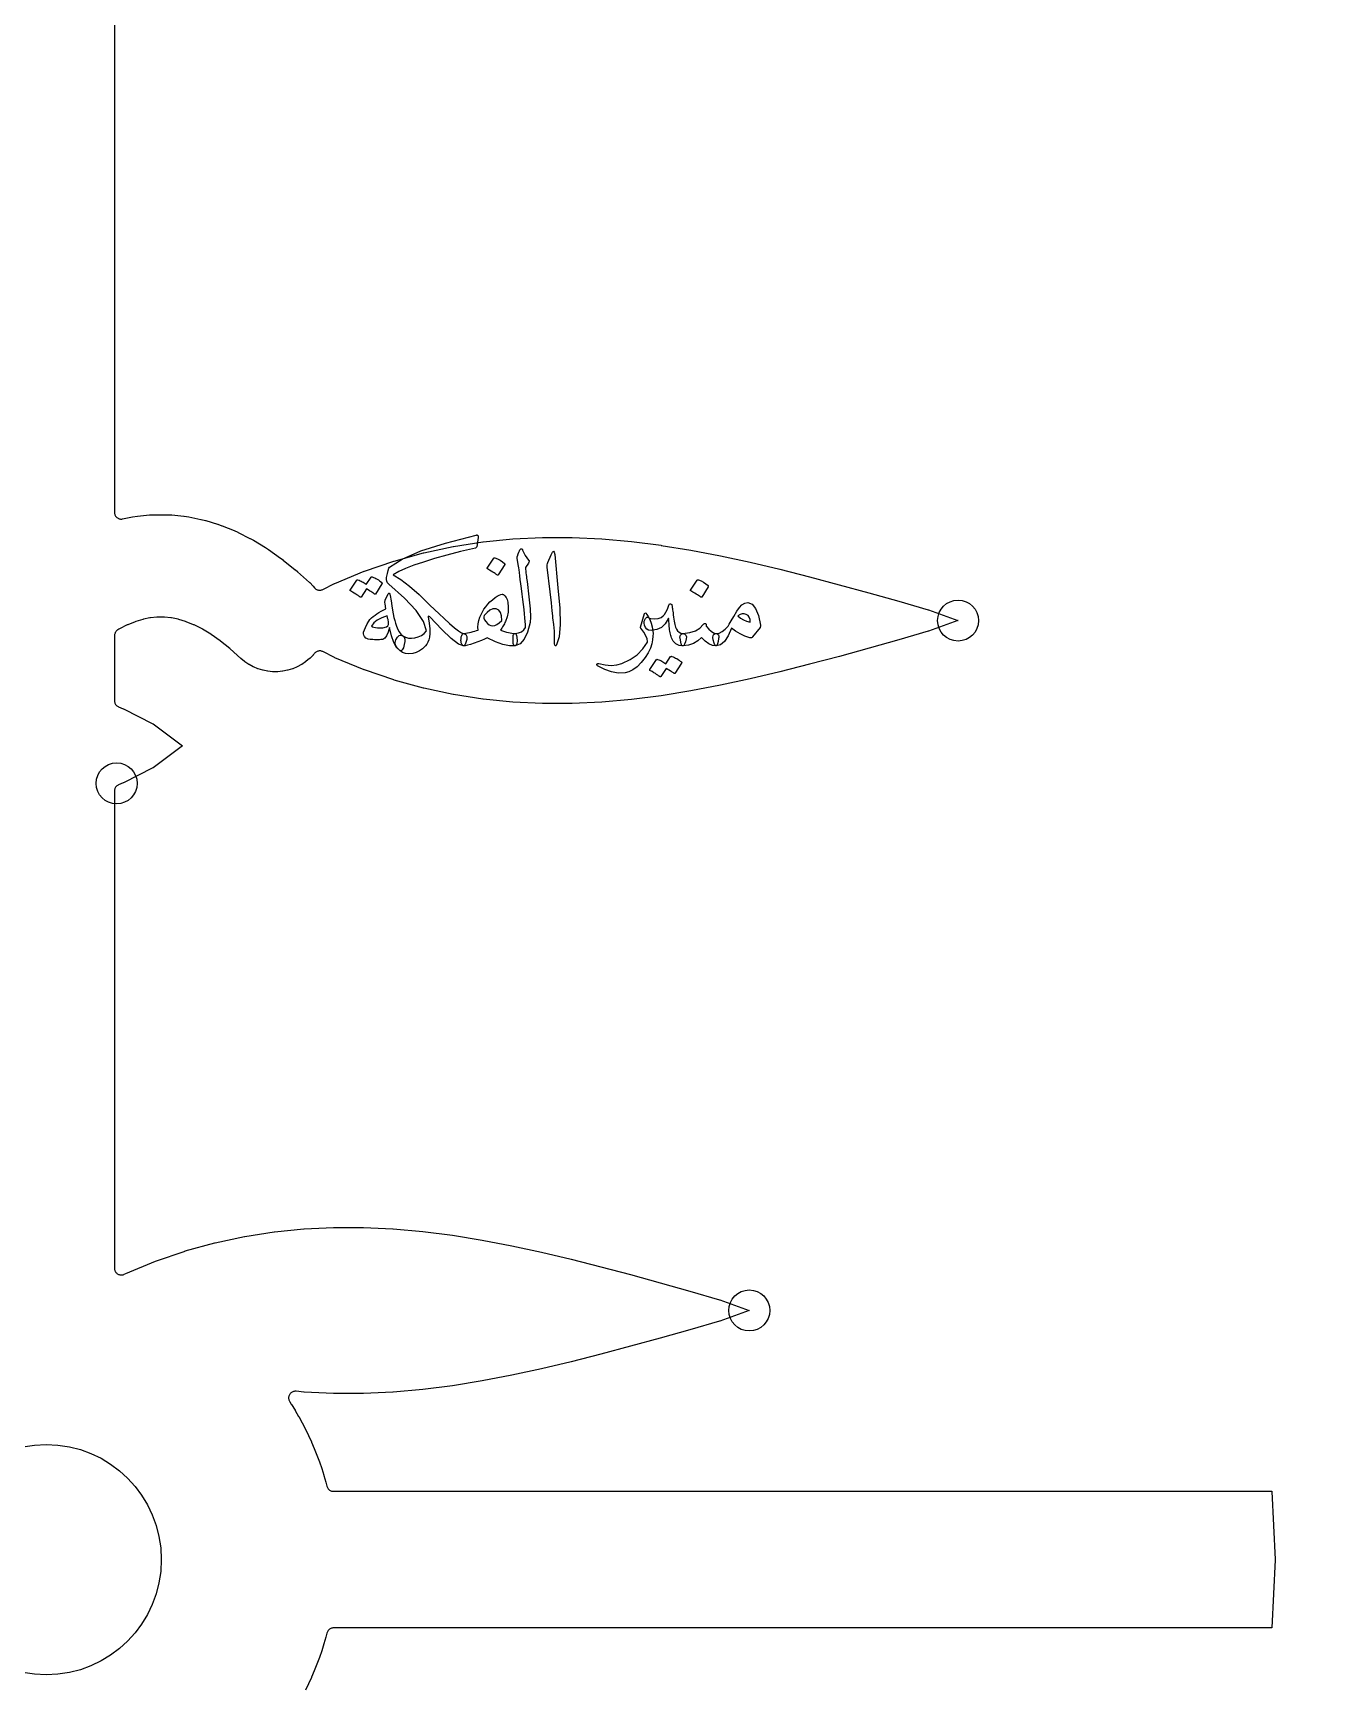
# Model space of a CAD drawing. Header units: millimetres. Extents: x -126 to 126, y -126 to 126.
# Drawn here: x -0.5 to 47.6, y -4.6 to 56.3 of the extents above; entities that cross this region are included whole.
import ezdxf

# ---------------------------------------------------------------- set-up
doc = ezdxf.new("R2010")
doc.units = ezdxf.units.MM
for name, color, linetype in [('CUT_INNER', 6, 'Continuous'), ('ENGRAVE', 7, 'Continuous'), ('TEXT', 5, 'Continuous')]:
    doc.layers.add(name, color=color, linetype=linetype)

msp = doc.modelspace()

# ---------------------------------------------------------------- linework, layer by layer
at = {"layer": 'CUT_INNER'}
msp.add_lwpolyline([(2.52, 59.8832), (2.52, 38.6324), (2.5212, 38.6079), (2.5248, 38.5836), (2.5308, 38.5598), (2.5391, 38.5366), (2.5496, 38.5144), (2.5622, 38.4934), (2.5769, 38.4736), (2.5934, 38.4555), (2.6116, 38.439), (2.6314, 38.4244), (2.6524, 38.4118), (2.6747, 38.4013), (2.6978, 38.3931), (2.7216, 38.3871), (2.7459, 38.3836), (2.7705, 38.3824), (2.795, 38.3837), (2.8193, 38.3873), (3.1841, 38.4607), (3.1902, 38.4618), (3.3676, 38.4885), (3.3737, 38.4892), (3.8125, 38.5334), (3.8188, 38.5338), (4.0016, 38.543), (4.0079, 38.5431), (4.4466, 38.5431), (4.4529, 38.543), (4.6357, 38.5338), (4.642, 38.5334), (5.0808, 38.4892), (5.0869, 38.4885), (5.2643, 38.4618), (5.2704, 38.4607), (5.7094, 38.3724), (5.7152, 38.3711), (5.8827, 38.3291), (5.8884, 38.3275), (6.3279, 38.1949), (6.3332, 38.1932), (6.4873, 38.139), (6.4926, 38.1371), (6.9325, 37.9601), (6.9373, 37.958), (7.0763, 37.8953), (7.081, 37.8931), (7.5215, 37.6716), (7.5257, 37.6693), (7.6489, 37.6013), (7.6531, 37.5989), (8.0941, 37.3328), (8.0978, 37.3305), (8.2057, 37.2601), (8.2093, 37.2576), (8.6508, 36.9468), (8.6541, 36.9445), (8.7477, 36.874), (8.7508, 36.8715), (9.1928, 36.5159), (9.1956, 36.5136), (9.2764, 36.4447), (9.2791, 36.4423), (9.7205, 36.0428), (9.7249, 36.0386), (9.8497, 35.914), (9.8579, 35.905), (9.9035, 35.8495), (9.9197, 35.8316), (9.9376, 35.8153), (9.9569, 35.8009), (9.9776, 35.7884), (9.9993, 35.7779), (10.022, 35.7696), (10.0454, 35.7635), (10.0692, 35.7597), (10.0933, 35.7582), (10.1174, 35.7591), (10.1414, 35.7622), (10.1649, 35.7677), (10.1878, 35.7754), (10.2098, 35.7853), (10.6415, 36.0044), (10.6503, 36.0084), (11.7377, 36.4584), (11.7452, 36.4612), (12.8336, 36.8317), (12.8407, 36.8338), (13.9293, 37.1332), (13.9363, 37.135), (15.025, 37.368), (15.0319, 37.3693), (16.1207, 37.5394), (16.1274, 37.5402), (17.2165, 37.6502), (17.223, 37.6507), (18.3123, 37.7037), (18.3184, 37.7038), (19.4081, 37.703), (19.4139, 37.7029), (20.504, 37.6518), (20.5093, 37.6514), (21.6, 37.5542), (21.6047, 37.5536), (22.6959, 37.4144), (22.7, 37.4138), (23.7918, 37.2373), (23.7954, 37.2366), (24.8878, 37.0276), (24.8907, 37.027), (25.9837, 36.7904), (25.9861, 36.7899), (27.0796, 36.5308), (27.0815, 36.5303), (28.1755, 36.2535), (28.1769, 36.2532), (29.2709, 35.9631), (30.3667, 35.6629), (31.4625, 35.3544), (31.4638, 35.354), (32.5552, 35.0343), (32.5624, 35.0319), (33.6485, 34.6416), (33.6536, 34.6395), (33.6485, 34.6373), (32.5624, 34.247), (32.5552, 34.2447), (31.4638, 33.9249), (31.4625, 33.9245), (30.3684, 33.6165), (29.2729, 33.3163), (28.1769, 33.0258), (28.1755, 33.0254), (27.0815, 32.7486), (27.0796, 32.7482), (25.9861, 32.4891), (25.9837, 32.4885), (24.8907, 32.252), (24.8878, 32.2514), (23.7954, 32.0423), (23.7918, 32.0417), (22.7, 31.8651), (22.6959, 31.8645), (21.6047, 31.7253), (21.6, 31.7248), (20.5093, 31.6275), (20.504, 31.6271), (19.4139, 31.5761), (19.4081, 31.576), (18.3184, 31.5751), (18.3123, 31.5753), (17.223, 31.6282), (17.2165, 31.6287), (16.1274, 31.7387), (16.1207, 31.7396), (15.0319, 31.9097), (15.025, 31.9109), (13.9363, 32.144), (13.9293, 32.1457), (12.8407, 32.4451), (12.8336, 32.4473), (11.7452, 32.8177), (11.7377, 32.8206), (10.6503, 33.2705), (10.6415, 33.2746), (10.2098, 33.4937), (10.1878, 33.5036), (10.1649, 33.5113), (10.1413, 33.5167), (10.1174, 33.5199), (10.0932, 33.5207), (10.0691, 33.5192), (10.0452, 33.5154), (10.0218, 33.5093), (9.9991, 33.5009), (9.9774, 33.4904), (9.9567, 33.4779), (9.9374, 33.4634), (9.9195, 33.4471), (9.9033, 33.4292), (9.8597, 33.376), (9.8514, 33.3669), (9.729, 33.2443), (9.72, 33.2361), (9.5862, 33.1261), (9.5763, 33.1188), (9.4324, 33.0225), (9.4219, 33.0161), (9.2692, 32.9344), (9.2581, 32.9291), (9.0981, 32.8628), (9.0866, 32.8586), (8.9209, 32.8082), (8.909, 32.8052), (8.7391, 32.7713), (8.727, 32.7695), (8.5546, 32.7524), (8.5424, 32.7518), (8.3692, 32.7517), (8.357, 32.7523), (8.1846, 32.7691), (8.1724, 32.7709), (8.0026, 32.8046), (7.9907, 32.8076), (7.8249, 32.8577), (7.8133, 32.8619), (7.6533, 32.928), (7.6422, 32.9333), (7.4894, 33.0148), (7.4789, 33.0211), (7.3348, 33.1172), (7.3249, 33.1245), (7.1886, 33.2362), (7.1839, 33.2402), (6.7874, 33.5992), (6.7763, 33.6086), (6.4333, 33.8846), (6.4205, 33.8942), (6.0933, 34.1245), (6.0786, 34.1342), (5.7688, 34.3211), (5.7519, 34.3304), (5.4604, 34.477), (5.4414, 34.4856), (5.1682, 34.5955), (5.1471, 34.6029), (4.8907, 34.6802), (4.8678, 34.686), (4.6252, 34.7348), (4.6009, 34.7384), (4.3674, 34.7619), (4.3424, 34.7631), (4.1121, 34.7631), (4.0871, 34.7619), (3.8536, 34.7384), (3.8293, 34.7348), (3.5867, 34.686), (3.5638, 34.6802), (3.3074, 34.6029), (3.2863, 34.5955), (3.0131, 34.4856), (2.9941, 34.477), (2.7026, 34.3304), (2.6857, 34.3211), (2.6408, 34.294), (2.6196, 34.2796), (2.5999, 34.2631), (2.582, 34.2447), (2.5661, 34.2246), (2.5523, 34.2029), (2.5408, 34.1799), (2.5318, 34.1558), (2.5253, 34.131), (2.5213, 34.1056), (2.52, 34.08), (2.52, 31.6855), (2.5212, 31.661), (2.5248, 31.6367), (2.5308, 31.6129), (2.539, 31.5898), (2.5495, 31.5676), (2.5622, 31.5466), (2.5768, 31.5269), (2.5933, 31.5087), (2.6115, 31.4922), (2.6312, 31.4776), (2.6522, 31.465), (2.6744, 31.4545), (2.8392, 31.3863), (2.848, 31.3823), (3.9347, 30.8307), (3.9393, 30.8281), (3.9436, 30.8252), (5.0301, 30.021), (5.0345, 30.0174), (5.0301, 30.0137), (3.9436, 29.2095), (3.9393, 29.2066), (3.9347, 29.204), (2.848, 28.6525), (2.8392, 28.6484), (2.6744, 28.5802), (2.6522, 28.5697), (2.6312, 28.5571), (2.6115, 28.5425), (2.5933, 28.526), (2.5768, 28.5078), (2.5622, 28.4881), (2.5495, 28.4671), (2.539, 28.4449), (2.5308, 28.4218), (2.5248, 28.398), (2.5212, 28.3737), (2.52, 28.3492), (2.52, 10.7518), (2.5212, 10.7276), (2.5247, 10.7036), (2.5305, 10.68), (2.5386, 10.6571), (2.5489, 10.6351), (2.5613, 10.6142), (2.5756, 10.5946), (2.5918, 10.5765), (2.6097, 10.56), (2.629, 10.5454), (2.6497, 10.5327), (2.6715, 10.522), (2.6943, 10.5136), (2.7178, 10.5074), (2.7417, 10.5034), (2.766, 10.5019), (2.7902, 10.5027), (2.8143, 10.5058), (2.838, 10.5113), (2.861, 10.519), (2.8832, 10.5289), (2.9365, 10.556), (2.9453, 10.56), (4.0328, 11.01), (4.0403, 11.0128), (5.1286, 11.3833), (5.1357, 11.3855), (6.2243, 11.6849), (6.2313, 11.6866), (7.32, 11.9196), (7.3269, 11.9209), (8.4158, 12.091), (8.4225, 12.0918), (9.5115, 12.2019), (9.518, 12.2024), (10.6073, 12.2553), (10.6135, 12.2555), (11.7032, 12.2546), (11.7089, 12.2545), (12.7991, 12.2034), (12.8043, 12.2031), (13.895, 12.1058), (13.8997, 12.1053), (14.9909, 11.966), (14.9951, 11.9654), (16.0869, 11.7889), (16.0904, 11.7883), (17.1828, 11.5792), (17.1858, 11.5786), (18.2788, 11.3421), (18.2812, 11.3415), (19.3747, 11.0824), (19.3765, 11.082), (20.4706, 10.8051), (20.472, 10.8048), (21.5659, 10.5148), (22.6617, 10.2145), (23.7576, 9.906), (23.7589, 9.9057), (24.8503, 9.5859), (24.8574, 9.5836), (25.9435, 9.1933), (25.9487, 9.1911), (25.9435, 9.1889), (24.8574, 8.7986), (24.8503, 8.7963), (23.7589, 8.4765), (23.7576, 8.4762), (22.6634, 8.1681), (21.5679, 7.868), (20.472, 7.5774), (20.4706, 7.5771), (19.3765, 7.3002), (19.3747, 7.2998), (18.2812, 7.0407), (18.2788, 7.0401), (17.1858, 6.8036), (17.1828, 6.803), (16.0904, 6.5939), (16.0869, 6.5933), (14.9951, 6.4168), (14.9909, 6.4162), (13.8997, 6.2769), (13.895, 6.2764), (12.8043, 6.1791), (12.7991, 6.1788), (11.7089, 6.1277), (11.7032, 6.1276), (10.6135, 6.1267), (10.6073, 6.1269), (9.518, 6.1798), (9.5115, 6.1803), (9.2214, 6.2096), (9.197, 6.2109), (9.1726, 6.2098), (9.1485, 6.2063), (9.1247, 6.2004), (9.1017, 6.1923), (9.0796, 6.182), (9.0585, 6.1695), (9.0388, 6.1551), (9.0206, 6.1388), (9.0041, 6.1208), (8.9894, 6.1013), (8.9767, 6.0804), (8.9661, 6.0584), (8.9577, 6.0355), (8.9515, 6.0118), (8.9477, 5.9877), (8.9463, 5.9633), (8.9473, 5.9389), (8.9506, 5.9147), (8.9563, 5.891), (8.9643, 5.8679), (8.9744, 5.8457), (8.9867, 5.8246), (9.0475, 5.7311), (9.0492, 5.7285), (9.1855, 5.5073), (9.187, 5.5047), (9.3179, 5.2803), (9.3194, 5.2776), (9.4446, 5.05), (9.4461, 5.0473), (9.5657, 4.8167), (9.5671, 4.814), (9.6811, 4.5805), (9.6824, 4.5777), (9.7905, 4.3415), (9.7918, 4.3387), (9.8941, 4.0999), (9.8953, 4.0971), (9.9918, 3.8559), (9.9929, 3.853), (10.0834, 3.6095), (10.0844, 3.6066), (10.1689, 3.361), (10.1699, 3.3581), (10.2484, 3.1104), (10.2493, 3.1075), (10.3216, 2.858), (10.3224, 2.855), (10.3616, 2.7063), (10.3693, 2.6822), (10.3793, 2.6591), (10.3917, 2.637), (10.4061, 2.6164), (10.4226, 2.5973), (10.441, 2.5799), (10.461, 2.5645), (10.4824, 2.5512), (10.5051, 2.5401), (10.5288, 2.5314), (10.5532, 2.5251), (10.5782, 2.5213), (10.6034, 2.52), (45.2329, 2.52), (45.239, 2.5197), (45.2396, 2.5137), (45.3627, 0.0061), (45.3627, -0.0061), (45.2396, -2.5137), (45.239, -2.5197), (45.2329, -2.52), (10.6034, -2.52), (10.5782, -2.5213), (10.5532, -2.5251), (10.5288, -2.5314), (10.5051, -2.5401), (10.4824, -2.5512), (10.461, -2.5645), (10.441, -2.5799), (10.4226, -2.5973), (10.4061, -2.6164), (10.3917, -2.637), (10.3793, -2.6591), (10.3693, -2.6822), (10.3616, -2.7063), (10.3224, -2.855), (10.3216, -2.858), (10.2493, -3.1075), (10.2484, -3.1104), (10.1699, -3.3581), (10.1689, -3.361), (10.0844, -3.6066), (10.0834, -3.6095), (9.9929, -3.853), (9.9918, -3.8559), (9.8953, -4.0971), (9.8941, -4.0999), (9.7918, -4.3387), (9.7905, -4.3415), (9.6824, -4.5777), (9.6811, -4.5805), (9.5671, -4.814)], dxfattribs=at)
msp.add_circle((0, 0), 4.25, dxfattribs=at)
at = {"layer": 'ENGRAVE'}
for centre, radius in [((0, 36.0053), 83.1151), ((33.6545, 34.6395), 0.756), ((2.5997, 28.6324), 0.756), ((25.9495, 9.1911), 0.756)]:
    msp.add_circle(centre, radius, dxfattribs=at)
at = {"layer": 'TEXT'}
for points in [[(15.8836, 37.7969), (15.8977, 37.7959), (15.91, 37.7931), (15.9203, 37.7884), (15.9288, 37.7818), (15.9391, 37.7696), (15.9451, 37.7529), (15.9467, 37.7319), (15.9439, 37.7065), (15.8886, 37.3601), (15.8839, 37.3441), (15.8748, 37.3313), (15.8613, 37.3215), (15.8435, 37.315), (15.2886, 37.181), (14.7837, 37.0502), (14.3286, 36.9225), (13.9234, 36.7979), (13.5684, 36.6765), (13.264, 36.5582), (13.01, 36.4431), (12.8066, 36.3311), (13.0889, 36.1576), (13.4089, 35.9132), (13.7666, 35.5979), (14.1619, 35.2117), (14.3256, 35.0508), (14.5007, 34.8842), (14.6871, 34.7119), (14.8847, 34.5341), (15.0698, 34.375), (15.2185, 34.2592), (15.3308, 34.1868), (15.4067, 34.1576), (15.4846, 34.1237), (15.5222, 34.0522), (15.5197, 33.943), (15.477, 33.7962), (15.4595, 33.7566), (15.4419, 33.7284), (15.4243, 33.7115), (15.4067, 33.7058), (15.2213, 33.773), (14.9512, 33.9744), (14.5964, 34.3101), (14.1568, 34.78), (14.1308, 34.7948), (14.1129, 34.7988), (14.1032, 34.7923), (14.1016, 34.775), (14.1349, 34.5397), (14.1543, 34.3358), (14.16, 34.1632), (14.1518, 34.0221), (14.1252, 33.9308), (14.0903, 33.8476), (14.0474, 33.7726), (13.9962, 33.7058), (13.8917, 33.602), (13.7791, 33.5213), (13.6583, 33.4639), (13.5294, 33.4297), (13.3848, 33.4153), (13.2571, 33.4272), (13.1463, 33.4655), (13.0525, 33.5301), (12.955, 33.634), (12.8982, 33.7347), (12.8822, 33.8322), (12.9069, 33.9267), (12.9659, 34.0264), (13.0274, 34.0848), (13.0914, 34.1017), (13.1579, 34.0773), (13.2577, 34.0255), (13.3663, 33.9957), (13.4836, 33.9879), (13.6097, 34.002), (13.7343, 34.0371), (13.8469, 34.0923), (13.9476, 34.1676), (14.0364, 34.263), (13.9266, 34.6097), (13.6574, 35.0122), (13.2288, 35.4705), (12.6409, 35.9847), (12.5967, 36.0321), (12.5694, 36.0889), (12.559, 36.1551), (12.5656, 36.2307), (12.5932, 36.3788), (12.6208, 36.4917), (12.6484, 36.5695), (12.676, 36.6122), (13.1372, 36.9099), (13.823, 37.2058), (14.7335, 37.4997), (15.8686, 37.7918), (15.8709, 37.792), (15.873, 37.7925), (15.8747, 37.7932), (15.8761, 37.7943), (15.8775, 37.7954), (15.8792, 37.7962), (15.8813, 37.7967), (15.8836, 37.7969)], [(17.3895, 37.0188), (17.4234, 37.1007), (17.4498, 37.1656), (17.4686, 37.2136), (17.4799, 37.2447), (17.4887, 37.2645), (17.5, 37.2786), (17.5138, 37.287), (17.5301, 37.2899), (17.5486, 37.2867), (17.564, 37.2773), (17.5762, 37.2616), (17.5853, 37.2397), (17.627, 37.1321), (17.6769, 37.0351), (17.7349, 36.9488), (17.8011, 36.8732), (17.8196, 36.8491), (17.825, 36.8218), (17.8171, 36.7913), (17.7961, 36.7578), (17.6857, 36.6022), (17.6932, 36.5325), (17.7007, 36.4641), (17.7083, 36.397), (17.7158, 36.3311), (17.7233, 36.2665), (17.7309, 36.2031), (17.7384, 36.141), (17.7459, 36.0801), (17.8153, 35.5167), (17.8576, 35.0762), (17.873, 34.7587), (17.8614, 34.5642), (17.7666, 34.2112), (17.643, 33.9505), (17.4905, 33.782), (17.3092, 33.7058), (17.3042, 33.7058), (17.2992, 33.7058), (17.2941, 33.7058), (17.2891, 33.7058), (17.2593, 33.734), (17.2402, 33.7987), (17.2317, 33.8997), (17.2339, 34.0371), (17.2386, 34.0879), (17.2527, 34.125), (17.2763, 34.1482), (17.3092, 34.1576), (17.4366, 34.183), (17.5426, 34.2291), (17.6273, 34.2959), (17.6907, 34.3835), (17.6865, 34.4886), (17.6788, 34.6081), (17.6676, 34.7421), (17.6531, 34.8905), (17.6353, 35.0527), (17.6148, 35.228), (17.5914, 35.4166), (17.5652, 35.6183), (17.5411, 35.8166), (17.5188, 35.9948), (17.4984, 36.1529), (17.4799, 36.2909), (17.4639, 36.4089), (17.451, 36.5068), (17.4413, 36.5846), (17.4347, 36.6423), (17.3845, 36.9284), (17.3829, 36.9567), (17.3832, 36.9812), (17.3854, 37.0019), (17.3895, 37.0188)], [(18.6344, 37.069), (18.6824, 37.1619), (18.721, 37.1945), (18.7502, 37.1669), (18.7699, 37.079), (18.8854, 35.8492), (18.9541, 35.0944), (18.9695, 34.4914), (18.9315, 34.0402), (18.8402, 33.741), (18.8236, 33.7165), (18.8088, 33.7033), (18.796, 33.7014), (18.785, 33.7108), (18.7762, 33.7256), (18.7699, 33.7447), (18.7662, 33.7682), (18.7649, 33.7962), (18.7649, 34.0136), (18.7549, 34.2442), (18.7348, 34.4879), (18.7047, 34.7449), (18.6981, 34.812), (18.6783, 34.9934), (18.6454, 35.2889), (18.5993, 35.6986), (18.4888, 36.6072), (18.4863, 36.6555), (18.4888, 36.7001), (18.4964, 36.7408), (18.5089, 36.7779)], [(16.5211, 36.9435), (16.5274, 36.9498), (16.5362, 36.9535), (16.5475, 36.9548), (16.5613, 36.9535), (16.6588, 36.914), (16.7508, 36.8657), (16.837, 36.8086), (16.9177, 36.7427), (16.9255, 36.7327), (16.929, 36.7226), (16.928, 36.7126), (16.9227, 36.7026), (16.6868, 36.3211), (16.678, 36.312), (16.6667, 36.3098), (16.6529, 36.3145), (16.6366, 36.3261), (16.6225, 36.3361), (16.6002, 36.3512), (16.5697, 36.3713), (16.5312, 36.3964), (16.4838, 36.4265), (16.427, 36.4616), (16.3608, 36.5018), (16.2852, 36.547), (16.2752, 36.5545), (16.2701, 36.562), (16.2701, 36.5695), (16.2752, 36.5771)], [(11.9883, 36.2408), (11.9946, 36.247), (12.0034, 36.2508), (12.0147, 36.252), (12.0285, 36.2508), (12.0779, 36.2323), (12.1258, 36.2119), (12.172, 36.1896), (12.2167, 36.1655), (12.2602, 36.1391), (12.3027, 36.1102), (12.3443, 36.0789), (12.3849, 36.045), (12.3927, 36.0346), (12.3962, 36.0236), (12.3953, 36.012), (12.3899, 35.9998), (12.149, 35.6183), (12.1424, 35.6133), (12.1327, 35.6133), (12.1198, 35.6183), (12.1038, 35.6283), (12.0928, 35.6376), (12.0749, 35.6503), (12.0502, 35.6665), (12.0185, 35.6861), (11.9796, 35.7094), (11.9331, 35.7369), (11.8792, 35.7684), (11.8177, 35.804), (11.6269, 35.5079), (11.6181, 35.4988), (11.6069, 35.4966), (11.593, 35.5013), (11.5767, 35.5129), (11.5626, 35.5229), (11.5403, 35.538), (11.5099, 35.5581), (11.4713, 35.5832), (11.4239, 35.6133), (11.3672, 35.6484), (11.301, 35.6886), (11.2254, 35.7338), (11.2175, 35.7413), (11.2141, 35.7488), (11.215, 35.7564), (11.2203, 35.7639), (11.4663, 36.1303), (11.4726, 36.1366), (11.4814, 36.1404), (11.4927, 36.1416), (11.5065, 36.1404), (11.5485, 36.1267), (11.5893, 36.1109), (11.6288, 36.0928), (11.6671, 36.0726), (11.7041, 36.0505), (11.7399, 36.0268), (11.7744, 36.0015), (11.8076, 35.9747)], [(24.0306, 36.1303), (24.0368, 36.1366), (24.0456, 36.1404), (24.0569, 36.1416), (24.0707, 36.1404), (24.1683, 36.1008), (24.2602, 36.0525), (24.3465, 35.9954), (24.4271, 35.9295), (24.435, 35.9195), (24.4384, 35.9095), (24.4375, 35.8994), (24.4321, 35.8894), (24.1962, 35.5079), (24.1874, 35.4988), (24.1761, 35.4966), (24.1623, 35.5013), (24.146, 35.5129), (24.1319, 35.5229), (24.1096, 35.538), (24.0792, 35.5581), (24.0406, 35.5832), (23.9932, 35.6133), (23.9364, 35.6484), (23.8702, 35.6886), (23.7946, 35.7338), (23.7846, 35.7413), (23.7796, 35.7488), (23.7796, 35.7564), (23.7846, 35.7639)], [(13.163, 34.0722), (13.2078, 34.0224), (13.232, 33.953), (13.2354, 33.8642), (13.2182, 33.756), (13.1818, 33.6346), (13.1429, 33.5565), (13.1015, 33.5217), (13.0575, 33.5301), (12.9336, 33.6497), (12.8279, 33.8326), (12.7404, 34.0788), (12.671, 34.3885), (12.6161, 34.2065), (12.5568, 34.0722), (12.4931, 33.9857), (12.4251, 33.9468), (12.3885, 33.9402), (12.3491, 33.9355), (12.3069, 33.9326), (12.2619, 33.9317), (12.2144, 33.932), (12.1647, 33.933), (12.1127, 33.9345), (12.0586, 33.9367), (11.9633, 33.9458), (11.888, 33.9581), (11.8327, 33.9734), (11.7976, 33.9919), (11.7493, 34.0468), (11.7198, 34.1011), (11.7091, 34.1548), (11.7173, 34.2078), (11.7882, 34.3841), (11.8503, 34.5215), (11.9036, 34.62), (11.9482, 34.6796), (12.0076, 34.7361), (12.0705, 34.7901), (12.1369, 34.8415), (12.2067, 34.8905), (12.2806, 34.9372), (12.3592, 34.9821), (12.4425, 35.025), (12.5305, 35.0661), (12.5054, 35.2619), (12.5004, 35.3024), (12.5004, 35.3385), (12.5054, 35.3702), (12.5154, 35.3974), (12.6208, 35.6233), (12.6428, 35.6513), (12.6635, 35.6497), (12.6829, 35.6186), (12.7011, 35.5581), (12.7306, 35.3653), (12.7589, 35.1885), (12.7858, 35.0277), (12.8116, 34.8829), (12.8367, 34.7545), (12.8618, 34.6426), (12.8869, 34.5474), (12.912, 34.4688), (12.9653, 34.3386), (13.0249, 34.2291), (13.0908, 34.1403), (13.163, 34.0722)], [(16.8323, 35.6083), (16.8396, 35.6081), (16.8461, 35.6076), (16.8521, 35.6069), (16.8574, 35.6058), (16.8625, 35.6043), (16.8675, 35.6026), (16.8725, 35.6006), (16.8775, 35.5982), (16.9324, 35.5527), (16.9767, 35.4916), (17.0102, 35.4147), (17.0331, 35.3221), (17.0523, 35.1342), (17.0444, 34.9519), (17.0096, 34.7753), (16.9478, 34.6043), (16.9296, 34.5642), (16.9101, 34.524), (16.8894, 34.4839), (16.8675, 34.4437), (16.8443, 34.4035), (16.8198, 34.3634), (16.7941, 34.3232), (16.7671, 34.2831), (16.8436, 34.2569), (16.9177, 34.2335), (16.9892, 34.213), (17.0582, 34.1952), (17.1247, 34.1806), (17.1887, 34.1695), (17.2502, 34.1618), (17.3092, 34.1576), (17.3318, 34.1497), (17.3494, 34.1262), (17.3619, 34.087), (17.3694, 34.0321), (17.377, 33.8931), (17.3694, 33.7924), (17.3469, 33.73), (17.3092, 33.7058), (17.094, 33.7071), (16.8499, 33.756), (16.577, 33.8526), (16.2752, 33.997), (16.1738, 33.9493), (16.0606, 33.9016), (15.9354, 33.8539), (15.7983, 33.8062), (15.6612, 33.7623), (15.5511, 33.7309), (15.4679, 33.7121), (15.4118, 33.7058), (15.3835, 33.7127), (15.3591, 33.7334), (15.3384, 33.7679), (15.3214, 33.8162), (15.315, 33.8439), (15.3107, 33.8715), (15.3087, 33.8991), (15.3089, 33.9267), (15.3106, 33.9543), (15.3133, 33.9819), (15.3169, 34.0095), (15.3214, 34.0371), (15.3365, 34.0879), (15.3566, 34.125), (15.3817, 34.1482), (15.4118, 34.1576), (15.4836, 34.1706), (15.5536, 34.1846), (15.6217, 34.1995), (15.6879, 34.2153), (15.7528, 34.2321), (15.8171, 34.2498), (15.8808, 34.2685), (15.9439, 34.2881), (15.9344, 34.4007), (15.9413, 34.5177), (15.9646, 34.6392), (16.0041, 34.765), (16.0479, 34.8663), (16.0988, 34.9645), (16.157, 35.0596), (16.2224, 35.1515), (16.2957, 35.2403), (16.3774, 35.3259), (16.4676, 35.4084), (16.5663, 35.4878), (16.6432, 35.5405), (16.7131, 35.5782), (16.7762, 35.6007), (16.8323, 35.6083)], [(12.5857, 34.8101), (12.3821, 34.738), (12.218, 34.652), (12.0934, 34.5523), (12.0084, 34.4387), (12.0464, 34.4136), (12.095, 34.3935), (12.1543, 34.3784), (12.2243, 34.3684), (12.2646, 34.3667), (12.3052, 34.3665), (12.3462, 34.3679), (12.3874, 34.3709), (12.429, 34.3761), (12.4709, 34.3841), (12.5131, 34.3949), (12.5556, 34.4086), (12.6045, 34.4406), (12.6309, 34.4964), (12.6346, 34.5761), (12.6158, 34.6796), (12.6026, 34.7273), (12.5932, 34.765), (12.5876, 34.7926), (12.5857, 34.8101)], [(16.6065, 35.0762), (16.4888, 35.0696), (16.3768, 35.0247), (16.2704, 34.9416), (16.1697, 34.8202), (16.1525, 34.78), (16.1559, 34.7298), (16.1801, 34.6696), (16.225, 34.5993), (16.2843, 34.5334), (16.3467, 34.4864), (16.4123, 34.4581), (16.481, 34.4487), (16.5563, 34.461), (16.6366, 34.4977), (16.7219, 34.5588), (16.8123, 34.6445), (16.805, 34.8127), (16.7683, 34.9407), (16.7021, 35.0285), (16.6065, 35.0762)], [(20.3662, 32.9629), (20.3505, 32.9733), (20.3386, 32.9842), (20.3304, 32.9958), (20.326, 33.0081), (20.3251, 33.0181), (20.3273, 33.0282), (20.3326, 33.0382), (20.3411, 33.0482), (20.3499, 33.0542), (20.3612, 33.057), (20.375, 33.0567), (20.3913, 33.0533), (20.6256, 33.0009), (20.8468, 32.9842), (21.0548, 33.0034), (21.2497, 33.0583), (21.5511, 33.2029), (21.8081, 33.3808), (22.0205, 33.5919), (22.1883, 33.8363), (22.1907, 33.841), (22.1927, 33.8451), (22.1945, 33.8486), (22.1959, 33.8514), (22.197, 33.8539), (22.1977, 33.8564), (22.1982, 33.8589), (22.1984, 33.8614), (22.1824, 33.9624), (22.1344, 34.0798), (22.0544, 34.2134), (21.9424, 34.3634), (21.9383, 34.3728), (21.9361, 34.381), (21.9358, 34.3879), (21.9373, 34.3935), (22.0829, 34.9055), (22.0989, 34.9247), (22.1268, 34.9118), (22.1667, 34.8669), (22.2185, 34.7901), (22.2821, 34.6737), (22.3326, 34.5454), (22.37, 34.4051), (22.3941, 34.253), (22.3988, 34.167), (22.3929, 34.0597), (22.3763, 33.9311), (22.349, 33.7811), (22.3003, 33.6199), (22.2197, 33.4523), (22.1071, 33.2785), (21.9624, 33.0984), (21.8065, 32.9384), (21.655, 32.8198), (21.5079, 32.7427), (21.3651, 32.7069), (21.1126, 32.7022), (20.8619, 32.7433), (20.6131, 32.8302), (20.3662, 32.9629)], [(23.0467, 35.2569), (23.069, 35.2481), (23.0856, 35.2318), (23.0966, 35.208), (23.1019, 35.1766), (23.1049, 35.1548), (23.1088, 35.1245), (23.1137, 35.0858), (23.1195, 35.0385), (23.1262, 34.9832), (23.1339, 34.9199), (23.1425, 34.8489), (23.1521, 34.77), (23.1722, 34.6194), (23.1973, 34.4939), (23.2274, 34.3935), (23.2625, 34.3182), (23.3055, 34.2592), (23.3592, 34.2128), (23.4235, 34.1789), (23.4985, 34.1576), (23.5684, 34.1344), (23.6127, 34.0948), (23.6312, 34.039), (23.624, 33.9668), (23.5938, 33.8526), (23.5637, 33.7711), (23.5336, 33.7221), (23.5035, 33.7058), (23.3563, 33.7246), (23.2362, 33.7811), (23.143, 33.8752), (23.0768, 34.007), (23.0644, 34.0486), (23.0523, 34.093), (23.0406, 34.1402), (23.0291, 34.1902), (23.0186, 34.2434), (23.0097, 34.3), (23.0023, 34.3601), (22.9965, 34.4236), (22.9916, 34.4854), (22.9871, 34.5403), (22.9829, 34.5883), (22.9789, 34.6294), (22.9756, 34.663), (22.9733, 34.6884), (22.9719, 34.7057), (22.9714, 34.7148), (22.9711, 34.719), (22.9701, 34.7217), (22.9686, 34.7228), (22.9664, 34.7223), (22.9636, 34.7199), (22.9601, 34.7154), (22.956, 34.7087), (22.9513, 34.6997), (22.85, 34.5187), (22.7116, 34.3872), (22.5363, 34.3054), (22.3239, 34.273), (22.2335, 34.2834), (22.1632, 34.3195), (22.113, 34.3813), (22.0829, 34.4688), (22.0735, 34.5482), (22.0754, 34.6156), (22.0886, 34.6712), (22.113, 34.7148), (22.1432, 34.7452), (22.1733, 34.7612), (22.2034, 34.7628), (22.2335, 34.7499), (22.2595, 34.7323), (22.2825, 34.7198), (22.3022, 34.7123), (22.3188, 34.7097), (22.4641, 34.7047), (22.5887, 34.7198), (22.6925, 34.7549), (22.7756, 34.8101), (22.8243, 34.8635), (22.8748, 34.9482), (22.9272, 35.0643), (22.9814, 35.2117), (22.9912, 35.2352), (23.0053, 35.2506), (23.0238, 35.2578), (23.0467, 35.2569)], [(25.8929, 35.3021), (26.05, 35.2462), (26.1802, 35.0887), (26.2834, 34.8296), (26.3597, 34.4688), (26.3625, 34.4428), (26.3609, 34.4199), (26.355, 34.4001), (26.3446, 34.3835), (26.0685, 34.0371), (26.0494, 34.0161), (26.0271, 34.0032), (26.0017, 33.9985), (25.9732, 34.002), (25.7856, 34.066), (25.6092, 34.1475), (25.4442, 34.2467), (25.2905, 34.3634), (25.1666, 34.0757), (25.0307, 33.8702), (24.883, 33.7469), (24.7233, 33.7058), (24.7054, 33.7124), (24.6869, 33.7322), (24.6677, 33.7651), (24.648, 33.8112), (24.6175, 33.9254), (24.6066, 34.017), (24.615, 34.0861), (24.643, 34.1325), (24.6593, 34.1435), (24.6781, 34.1513), (24.6994, 34.156), (24.7233, 34.1576), (24.8375, 34.177), (24.9492, 34.2304), (25.0583, 34.3176), (25.165, 34.4387), (25.2117, 34.509), (25.2817, 34.6244), (25.3749, 34.785), (25.4913, 34.9909), (25.5823, 35.127), (25.6795, 35.2243), (25.783, 35.2826), (25.8929, 35.3021)], [(25.5314, 34.8101), (25.6256, 34.7317), (25.7322, 34.6671), (25.8514, 34.6163), (25.9832, 34.5792), (25.976, 34.6781), (25.9493, 34.7587), (25.9032, 34.8211), (25.8376, 34.8654), (25.762, 34.8883), (25.6858, 34.8867), (25.6089, 34.8607), (25.5314, 34.8101)], [(24.7233, 34.1576), (24.7631, 34.1447), (24.7923, 34.1312), (24.8108, 34.1171), (24.8186, 34.1024), (24.8224, 34.0798), (24.8237, 34.0522), (24.8224, 34.0195), (24.8186, 33.9819), (24.7995, 33.8611), (24.7772, 33.7748), (24.7518, 33.7231), (24.7233, 33.7058), (24.5877, 33.725), (24.4522, 33.7824), (24.3167, 33.8781), (24.1811, 34.012), (24.0519, 33.8893), (23.895, 33.7974), (23.7106, 33.7362), (23.4985, 33.7058), (23.4756, 33.7105), (23.4571, 33.7246), (23.4429, 33.7482), (23.4332, 33.7811), (23.3931, 33.9919), (23.3887, 34.0155), (23.3905, 34.0409), (23.3987, 34.0682), (23.4131, 34.0973), (23.4298, 34.1199), (23.4495, 34.1375), (23.4724, 34.1501), (23.4985, 34.1576), (23.752, 34.1952), (23.9603, 34.263), (24.1234, 34.3609), (24.2414, 34.4889), (24.2552, 34.5065), (24.2715, 34.519), (24.2903, 34.5265), (24.3117, 34.529), (24.3314, 34.5262), (24.3455, 34.5177), (24.354, 34.5036), (24.3568, 34.4839), (24.3575, 34.465), (24.3593, 34.4487), (24.3625, 34.4349), (24.3669, 34.4236), (24.4513, 34.3223), (24.5388, 34.2442), (24.6295, 34.1893), (24.7233, 34.1576)], [(23.0467, 33.3093), (23.053, 33.3155), (23.0618, 33.3193), (23.0731, 33.3206), (23.0869, 33.3193), (23.1363, 33.3008), (23.1841, 33.2804), (23.2304, 33.2581), (23.2751, 33.234), (23.3185, 33.2076), (23.3611, 33.1787), (23.4026, 33.1474), (23.4433, 33.1135), (23.4511, 33.1031), (23.4545, 33.0922), (23.4536, 33.0805), (23.4483, 33.0683), (23.2073, 32.6868), (23.2007, 32.6818), (23.191, 32.6818), (23.1782, 32.6868), (23.1622, 32.6969), (23.1512, 32.7061), (23.1333, 32.7188), (23.1085, 32.735), (23.0768, 32.7546), (23.0379, 32.778), (22.9915, 32.8054), (22.9375, 32.8369), (22.876, 32.8725), (22.6853, 32.5764), (22.6765, 32.5673), (22.6652, 32.5651), (22.6514, 32.5698), (22.6351, 32.5814), (22.621, 32.5914), (22.5987, 32.6065), (22.5683, 32.6266), (22.5297, 32.6517), (22.4823, 32.6818), (22.4255, 32.7169), (22.3593, 32.7571), (22.2837, 32.8023), (22.2759, 32.8098), (22.2724, 32.8173), (22.2734, 32.8249), (22.2787, 32.8324), (22.5247, 33.1988), (22.5309, 33.2051), (22.5397, 33.2089), (22.551, 33.2101), (22.5648, 33.2089), (22.6068, 33.1952), (22.6476, 33.1794), (22.6872, 33.1613), (22.7254, 33.1411), (22.7625, 33.119), (22.7982, 33.0953), (22.8327, 33.07), (22.866, 33.0432)]]:
    msp.add_lwpolyline(points, close=True, dxfattribs=at)

doc.saveas('drawing.dxf')
